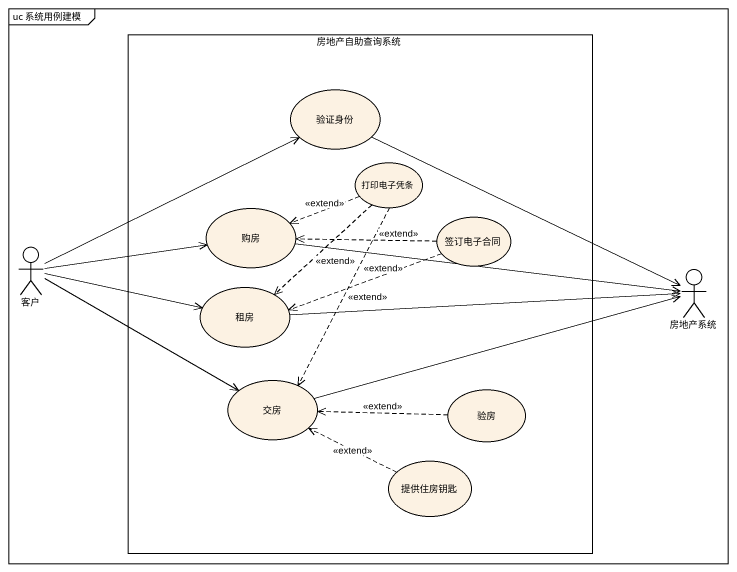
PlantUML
@startuml
mainframe uc 系统用例建模
rectangle 房地产自助查询系统 {
  usecase 验证身份
  usecase 打印电子凭条
  usecase 购房
  usecase 签订电子合同
  usecase 租房
  usecase 交房
  usecase 验房
  usecase 提供住房钥匙
}
actor 客户
actor 房地产系统
打印电子凭条 .left.> 购房 : <<extend>>
打印电子凭条 ..> 租房 : <<extend>>
打印电子凭条 ..> 交房 : <<extend>>
签订电子合同 .left.> 购房 : <<extend>>
签订电子合同 .left.> 租房 : <<extend>>
客户 -right-> 验证身份
客户 -right-> 购房
客户 -right-> 租房
客户 -right-> 交房
房地产系统 <-left- 验证身份
房地产系统 <-left- 购房
房地产系统 <-left- 租房
房地产系统 <-left- 交房
验房 .left.> 交房 : <<extend>>
提供住房钥匙 .left.> 交房 : <<extend>>
@enduml
